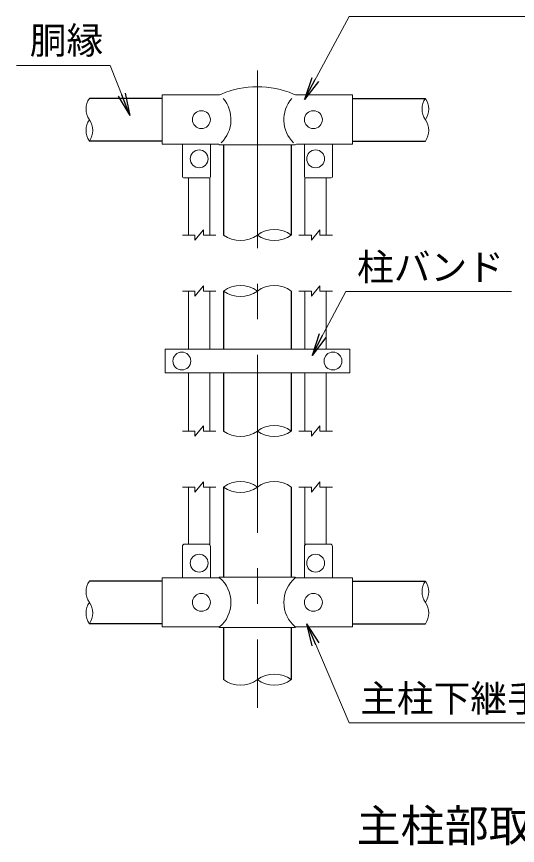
# Model space of a CAD drawing. Units: millimetres, scale not verified. Extents: x -8400 to 8400, y -5940 to 5940.
# Drawn here: x 4605 to 6394, y 653 to 3613 of the extents above; entities that cross this region are included whole.
import ezdxf
from ezdxf.enums import TextEntityAlignment as Align

# ---------------------------------------------------------------- set-up
doc = ezdxf.new("R2010")
doc.units = ezdxf.units.MM
doc.header["$LTSCALE"] = 20
doc.linetypes.add('USER1', pattern=[50.8, 31.75, -6.35, 6.35, -6.35])
for name, color, linetype, lineweight in [('0-1_D-STR1', 1, 'Continuous', 25), ('0-4_D-BMK', 2, 'USER1', 13), ('0-5_D-STR-DIM', 7, 'Continuous', 13), ('0-8_D-STR3', 3, 'Continuous', 13), ('0-9_D-STR-TXT', 7, 'Continuous', 13), ('0-A_D-TTL-TXT', 7, 'Continuous', 13)]:
    doc.layers.add(name, color=color, linetype=linetype, lineweight=lineweight)
doc.layers.add('0-6_0', color=7, linetype='Continuous')
doc.styles.add('ＭＳ ゴシック', font='')
doc.styles.get('ＭＳ ゴシック').set_extended_font_data('MS Gothic')

# ---------------------------------------------------------------- blocks, each defined once
blk = doc.blocks.new('_Open')
at = {"layer": '0-6_0'}
blk.add_line((-20, 3.333), (0, 0), dxfattribs=at)
blk.add_lwpolyline([(-20, -3.333), (0, 0), (-20, 0)], dxfattribs=at)

msp = doc.modelspace()

# ---------------------------------------------------------------- linework, layer by layer
at = {"layer": '0-1_D-STR1'}
for p, q in [((5125.6, 3320.67), (4865.6, 3320.67)), ((5805.6, 3320.67), (6065.6, 3320.67)), ((5125.6, 3168.27), (4865.6, 3168.27)), ((5805.6, 3168.27), (6065.6, 3168.27)), ((5344.6, 3154.67), (5344.6, 2832.67)), ((5586.6, 3154.67), (5586.6, 2832.67)), ((5344.6, 2632.67), (5344.6, 2424.64)), ((5586.6, 2632.67), (5586.6, 2424.64)), ((5344.6, 2340.64), (5344.6, 2132.67)), ((5586.6, 2340.64), (5586.6, 2132.67)), ((5344.6, 1932.67), (5344.6, 1610.87)), ((5586.6, 1932.67), (5586.6, 1610.87)), ((5125.6, 1596.87), (4865.6, 1596.87)), ((5805.6, 1596.87), (6065.6, 1596.87)), ((5125.6, 1444.47), (4865.6, 1444.47)), ((5344.6, 1430.87), (5344.6, 1244.87)), ((5586.6, 1430.87), (5586.6, 1244.87)), ((5805.6, 1444.47), (6065.6, 1444.47))]:
    msp.add_line(p, q, dxfattribs=at)
at = {"layer": '0-4_D-BMK'}
msp.add_line((5465.6, 3420.67), (5465.6, 1144.67), dxfattribs=at)
at = {"layer": '0-5_D-STR-DIM'}
for p, q in [((5242.6, 2814.67), (5272.6, 2850.67)), ((5272.6, 2832.67), (5272.6, 2850.67)), ((5658.6, 2814.67), (5688.6, 2850.67)), ((5688.6, 2832.67), (5688.6, 2850.67)), ((5197.6, 2832.67), (5242.6, 2832.67)), ((5242.6, 2814.67), (5242.6, 2832.67)), ((5272.6, 2832.67), (5317.6, 2832.67)), ((5613.6, 2832.67), (5658.6, 2832.67)), ((5658.6, 2814.67), (5658.6, 2832.67)), ((5688.6, 2832.67), (5733.6, 2832.67)), ((5242.6, 2614.67), (5272.6, 2650.67)), ((5272.6, 2632.67), (5272.6, 2650.67)), ((5658.6, 2614.67), (5688.6, 2650.67)), ((5688.6, 2632.67), (5688.6, 2650.67)), ((5197.6, 2632.67), (5242.6, 2632.67)), ((5242.6, 2614.67), (5242.6, 2632.67)), ((5272.6, 2632.67), (5317.6, 2632.67)), ((5613.6, 2632.67), (5658.6, 2632.67)), ((5658.6, 2614.67), (5658.6, 2632.67)), ((5688.6, 2632.67), (5733.6, 2632.67)), ((5197.6, 2132.67), (5242.6, 2132.67)), ((5242.6, 2114.67), (5272.6, 2150.67)), ((5242.6, 2114.67), (5242.6, 2132.67)), ((5272.6, 2132.67), (5272.6, 2150.67)), ((5272.6, 2132.67), (5317.6, 2132.67)), ((5613.6, 2132.67), (5658.6, 2132.67)), ((5658.6, 2114.67), (5688.6, 2150.67)), ((5658.6, 2114.67), (5658.6, 2132.67)), ((5688.6, 2132.67), (5688.6, 2150.67)), ((5688.6, 2132.67), (5733.6, 2132.67)), ((5197.6, 1932.67), (5242.6, 1932.67)), ((5242.6, 1914.67), (5272.6, 1950.67)), ((5242.6, 1914.67), (5242.6, 1932.67)), ((5272.6, 1932.67), (5272.6, 1950.67)), ((5272.6, 1932.67), (5317.6, 1932.67)), ((5613.6, 1932.67), (5658.6, 1932.67)), ((5658.6, 1914.67), (5688.6, 1950.67)), ((5658.6, 1914.67), (5658.6, 1932.67)), ((5688.6, 1932.67), (5688.6, 1950.67)), ((5688.6, 1932.67), (5733.6, 1932.67))]:
    msp.add_line(p, q, dxfattribs=at)
for centre, radius, start, end in [((4920.09, 3282.57), 66.48, 145.03504, 214.96496), ((6120.09, 3282.57), 66.48, 145.03504, 214.96496), ((6011.12, 3282.57), 66.48, 325.03504, 34.96496), ((4920.08, 3206.37), 66.48, 145.03422, 214.96578), ((4811.12, 3206.37), 66.48, 325.03504, 34.96496), ((6011.12, 3206.37), 66.48, 325.03422, 34.96578), ((5526.1, 2751.16), 101.51, 53.41445, 126.58555), ((5405.1, 2914.17), 101.51, 233.41445, 306.58555), ((5526.1, 2914.17), 101.51, 233.41445, 306.58555), ((5405.1, 2551.16), 101.51, 53.41445, 126.58555), ((5526.1, 2551.16), 101.51, 53.41445, 126.58555), ((5405.1, 2714.17), 101.51, 233.41445, 306.58555), ((5405.1, 2214.17), 101.51, 233.41445, 306.58555), ((5526.1, 2051.16), 101.51, 53.41445, 126.58555), ((5526.1, 2214.17), 101.51, 233.41445, 306.58555), ((5405.1, 1851.16), 101.51, 53.41445, 126.58555), ((5405.1, 2014.17), 101.51, 233.41445, 306.58555), ((5526.1, 1851.16), 101.51, 53.41445, 126.58555), ((4920.09, 1558.77), 66.48, 145.03504, 214.96496), ((6120.09, 1558.77), 66.48, 145.03504, 214.96496), ((6011.12, 1558.77), 66.48, 325.03504, 34.96496), ((4920.08, 1482.57), 66.48, 145.03422, 214.96578), ((4811.12, 1482.57), 66.48, 325.03504, 34.96496), ((6011.12, 1482.57), 66.48, 325.03422, 34.96578), ((5405.1, 1326.37), 101.51, 233.41445, 306.58555), ((5526.1, 1163.36), 101.51, 53.41445, 126.58555), ((5526.1, 1326.37), 101.51, 233.41445, 306.58555)]:
    msp.add_arc(centre, radius, start, end, dxfattribs=at)
at = {"layer": '0-8_D-STR3'}
for p, q in [((5125.6, 3332.67), (5322.49, 3332.67)), ((5125.6, 3156.67), (5125.6, 3332.67)), ((5608.71, 3332.67), (5805.6, 3332.67)), ((5805.6, 3156.67), (5805.6, 3332.67)), ((5125.6, 3156.67), (5326.4, 3156.67)), ((5197.6, 3156.67), (5197.6, 3040.67)), ((5297.6, 3156.67), (5297.6, 3040.67)), ((5330.4, 3154.67), (5326.4, 3156.67)), ((5330.4, 3154.67), (5600.8, 3154.67)), ((5600.8, 3154.67), (5604.8, 3156.67)), ((5604.8, 3156.67), (5805.6, 3156.67)), ((5633.6, 3156.67), (5633.6, 3040.67)), ((5733.6, 3156.67), (5733.6, 3040.67)), ((5293.6, 3036.67), (5201.6, 3036.67)), ((5219.6, 3036.67), (5219.6, 2832.67)), ((5295.6, 3037.2), (5295.6, 2832.67)), ((5635.6, 3037.2), (5635.6, 2832.67)), ((5637.6, 3036.67), (5729.6, 3036.67)), ((5711.6, 3036.67), (5711.6, 2832.67)), ((5219.6, 2632.67), (5219.6, 2424.64)), ((5295.6, 2632.67), (5295.6, 2424.64)), ((5635.6, 2632.67), (5635.6, 2424.64)), ((5711.6, 2632.67), (5711.6, 2424.64)), ((5795.6, 2424.64), (5135.6, 2424.64)), ((5135.6, 2424.64), (5135.6, 2340.64)), ((5795.6, 2424.64), (5795.6, 2340.64)), ((5795.6, 2340.64), (5135.6, 2340.64)), ((5219.6, 2340.64), (5219.6, 2132.67)), ((5295.6, 2340.64), (5295.6, 2132.67)), ((5635.6, 2340.64), (5635.6, 2132.67)), ((5711.6, 2340.64), (5711.6, 2132.67)), ((5219.6, 1932.67), (5219.6, 1728.87)), ((5295.6, 1932.67), (5295.6, 1726.16)), ((5635.6, 1932.67), (5635.6, 1726.16)), ((5711.6, 1932.67), (5711.6, 1728.87)), ((5197.6, 1608.87), (5197.6, 1720.87)), ((5289.6, 1728.87), (5205.6, 1728.87)), ((5297.6, 1608.87), (5297.6, 1720.87)), ((5633.6, 1608.87), (5633.6, 1720.87)), ((5641.6, 1728.87), (5725.6, 1728.87)), ((5733.6, 1608.87), (5733.6, 1720.87)), ((5125.6, 1608.87), (5330.4, 1608.87)), ((5125.6, 1432.87), (5125.6, 1608.87)), ((5330.4, 1610.87), (5326.4, 1608.87)), ((5330.4, 1610.87), (5600.8, 1610.87)), ((5600.8, 1610.87), (5604.8, 1608.87)), ((5600.8, 1608.87), (5805.6, 1608.87)), ((5805.6, 1432.87), (5805.6, 1608.87)), ((5125.6, 1432.87), (5330.4, 1432.87)), ((5330.4, 1430.87), (5326.4, 1432.87)), ((5600.8, 1432.87), (5805.6, 1432.87))]:
    msp.add_line(p, q, dxfattribs=at)
msp.add_lwpolyline([(5330.4, 1430.87), (5600.8, 1430.87), (5604.8, 1432.87)], dxfattribs=at)
for centre in [(5265.6, 3244.67), (5665.6, 3244.67), (5257.6, 3104.67), (5673.6, 3104.67), (5195.6, 2382.64), (5735.6, 2382.64), (5257.6, 1660.87), (5673.6, 1660.87), (5265.6, 1520.87), (5665.6, 1520.87)]:
    msp.add_circle(centre, 32, dxfattribs=at)
for centre, radius, start, end in [((5465.6, 3030.83), 331.29, 67.15338, 112.84662), ((5322.49, 3364.67), 32, 270, 296.9114), ((5256.06, 3244.67), 115.2, 314.1684, 41.01552), ((5675.15, 3244.67), 115.2, 138.98448, 225.8316), ((5608.71, 3364.67), 32, 243.0886, 270), ((5201.6, 3040.67), 4, 180, 270), ((5293.6, 3040.67), 4, 270, 0), ((5637.6, 3040.67), 4, 180, 270), ((5729.6, 3040.67), 4, 270, 0), ((5205.6, 1720.87), 8, 90, 180), ((5289.6, 1720.87), 8, 0, 90), ((5641.6, 1720.87), 8, 90, 180), ((5725.6, 1720.87), 8, 0, 90), ((5256.06, 1520.87), 115.2, 310.19176, 49.80824), ((5675.15, 1520.87), 115.2, 130.19176, 229.80824)]:
    msp.add_arc(centre, radius, start, end, dxfattribs=at)
at = {"layer": '0-9_D-STR-TXT'}
for points in [[(6487.42, 3612.69), (5792.9, 3612.69), (5634.98, 3318.92)], [(4605.3, 3438.03), (4939.34, 3438.03), (5009.49, 3261.2)], [(6372.79, 2630.91), (5781.65, 2630.91), (5661.61, 2404.47)], [(6487.42, 1090.65), (5792.9, 1090.65), (5642.85, 1442.63)]]:
    msp.add_lwpolyline(points, dxfattribs=at)

# ---------------------------------------------------------------- block references
at = {"layer": '0-9_D-STR-TXT', "xscale": 4, "yscale": 4}
for p, rotation in [((5634.04, 3317.16), 241.73951), ((5010.23, 3259.34), 291.63757), ((5660.67, 2402.71), 242.07069), ((5642.06, 1444.47), 113.08931)]:
    msp.add_blockref('_Open', p, dxfattribs=dict(at, rotation=rotation))

# ---------------------------------------------------------------- texts
at = {"layer": '0-9_D-STR-TXT', "style": 'ＭＳ ゴシック'}
for s, p in [('胴縁', (4652.38, 3450.62)), ('柱バンド', (5821.51, 2641.28)), ('主柱下継手', (5832.76, 1101.02))]:
    msp.add_text(s, height=96.19, dxfattribs=at).set_placement(p, align=Align.BOTTOM_LEFT)
at = {"layer": '0-A_D-TTL-TXT', "style": 'ＭＳ ゴシック'}
msp.add_text('主柱部取付詳細', height=115.4, dxfattribs=at).set_placement((5819.82, 631.14), align=Align.BOTTOM_LEFT)

doc.saveas('drawing.dxf')
